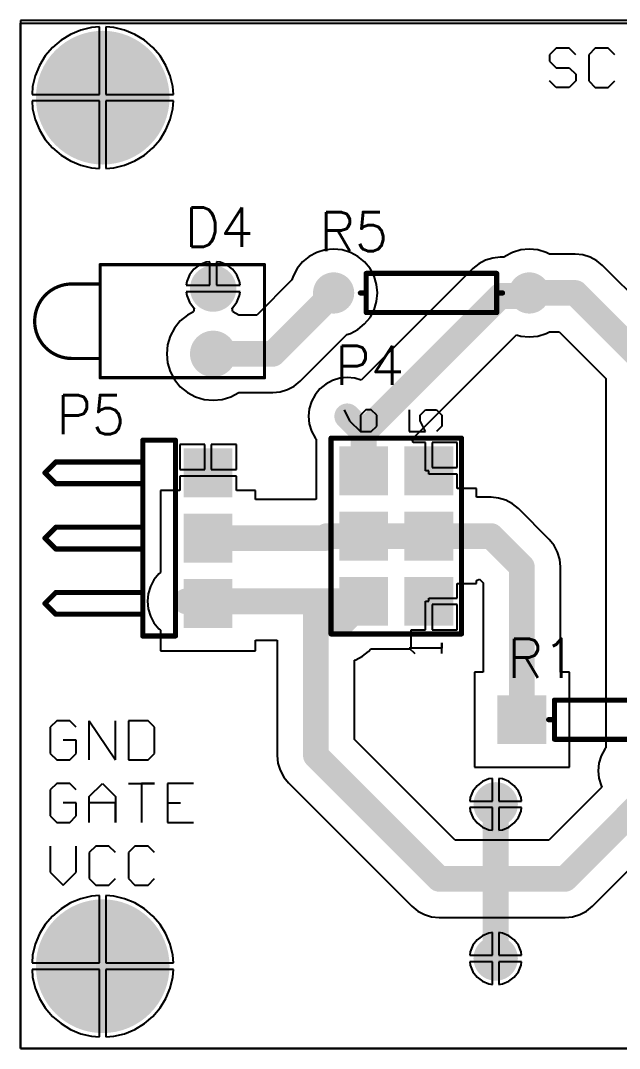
# Paper-space layout 'Bloco da legenda ISO A3' of a CAD drawing. Header units: millimetres. Extents: x 0 to 420, y 0 to 297.
# Drawn here: x 225.71 to 249.03, y 117.47 to 157.47 of the extents above; entities that cross this region are included whole.
import ezdxf

# ---------------------------------------------------------------- set-up
doc = ezdxf.new("R2010")
doc.units = ezdxf.units.MM
for name, color, linetype in [('BottomLayer', 5, 'Continuous'), ('BottomSolder', 6, 'Continuous'), ('MultiLayer', 9, 'Continuous'), ('PadHoleLayer', 156, 'Continuous'), ('TopLayer', 1, 'Continuous'), ('TopOverlay', 40, 'Continuous'), ('TopSolder', 216, 'Continuous')]:
    doc.layers.add(name, color=color, linetype=linetype)
doc.styles.get("Standard").update_dxf_attribs({"font": 'simplex.shx'})

# ---------------------------------------------------------------- blocks, each defined once
blk = doc.blocks.new('HDR2X3_8')
at = {"layer": 'BottomLayer'}
for points in [[(-0.85, 1.69), (0.85, 1.69), (-0.85, 3.39), (0.85, 3.39)], [(1.69, 1.69), (3.39, 1.69), (1.69, 3.39), (3.39, 3.39)], [(4.23, 1.69), (5.93, 1.69), (4.23, 3.39), (5.93, 3.39)], [(-0.85, -0.85), (0.85, -0.85), (-0.85, 0.85), (0.85, 0.85)], [(1.69, -0.85), (3.39, -0.85), (1.69, 0.85), (3.39, 0.85)], [(4.23, -0.85), (5.93, -0.85), (4.23, 0.85), (5.93, 0.85)]]:
    blk.add_solid(points, dxfattribs=at)
at = {"layer": 'BottomSolder'}
for points in [[(-0.952, 1.588), (0.952, 1.588), (-0.952, 3.492), (0.952, 3.492)], [(1.588, 1.588), (3.492, 1.588), (1.588, 3.492), (3.492, 3.492)], [(4.128, 1.588), (6.032, 1.588), (4.128, 3.492), (6.032, 3.492)], [(-0.952, -0.952), (0.952, -0.952), (-0.952, 0.952), (0.952, 0.952)], [(1.588, -0.952), (3.492, -0.952), (1.588, 0.952), (3.492, 0.952)], [(4.128, -0.952), (6.032, -0.952), (4.128, 0.952), (6.032, 0.952)]]:
    blk.add_solid(points, dxfattribs=at)
at = {"layer": 'MultiLayer'}
for points in [[(-0.85, 1.69), (0.85, 1.69), (-0.85, 3.39), (0.85, 3.39)], [(1.69, 1.69), (3.39, 1.69), (1.69, 3.39), (3.39, 3.39)], [(4.23, 1.69), (5.93, 1.69), (4.23, 3.39), (5.93, 3.39)], [(-0.85, -0.85), (0.85, -0.85), (-0.85, 0.85), (0.85, 0.85)], [(1.69, -0.85), (3.39, -0.85), (1.69, 0.85), (3.39, 0.85)], [(4.23, -0.85), (5.93, -0.85), (4.23, 0.85), (5.93, 0.85)]]:
    blk.add_solid(points, dxfattribs=at)
at = {"layer": 'PadHoleLayer', "const_width": 0.6}
for points in [[(-0.3, 2.54, 1), (0.3, 2.54, 1)], [(2.24, 2.54, 1), (2.84, 2.54, 1)], [(4.78, 2.54, 1), (5.38, 2.54, 1)], [(-0.3, 0, 1), (0.3, 0, 1)], [(2.24, 0, 1), (2.84, 0, 1)], [(4.78, 0, 1), (5.38, 0, 1)]]:
    blk.add_lwpolyline(points, format="xyb", close=True, dxfattribs=at)
at = {"layer": 'TopLayer'}
for points in [[(-0.85, 1.69), (0.85, 1.69), (-0.85, 3.39), (0.85, 3.39)], [(1.69, 1.69), (3.39, 1.69), (1.69, 3.39), (3.39, 3.39)], [(4.23, 1.69), (5.93, 1.69), (4.23, 3.39), (5.93, 3.39)], [(-0.85, -0.85), (0.85, -0.85), (-0.85, 0.85), (0.85, 0.85)], [(1.69, -0.85), (3.39, -0.85), (1.69, 0.85), (3.39, 0.85)], [(4.23, -0.85), (5.93, -0.85), (4.23, 0.85), (5.93, 0.85)]]:
    blk.add_solid(points, dxfattribs=at)
at = {"layer": 'TopOverlay'}
for p, q in [((7.45, 3.302), (7.027, 3.09)), ((7.027, 3.09), (6.604, 2.667)), ((6.604, 2.667), (6.604, 2.244)), ((7.239, 2.667), (6.604, 2.667)), ((7.45, 2.455), (7.239, 2.667)), ((7.45, 2.244), (7.45, 2.455)), ((6.604, 2.244), (6.816, 2.032)), ((6.816, 2.032), (7.239, 2.032)), ((7.239, 2.032), (7.45, 2.244)), ((-1.82, 0.762), (-2.032, 0.55)), ((-1.82, -0.508), (-1.82, 0.762)), ((7.45, 0.762), (6.604, 0.762)), ((6.604, 0.762), (6.604, 0.127)), ((6.604, 0.127), (7.027, 0.338)), ((7.027, 0.338), (7.239, 0.338)), ((7.239, 0.338), (7.45, 0.127)), ((7.45, 0.127), (7.45, -0.296)), ((6.816, -0.508), (6.604, -0.296)), ((7.45, -0.296), (7.239, -0.508)), ((-2.032, -0.508), (-1.609, -0.508)), ((-1.609, -0.508), (-1.82, -0.508)), ((7.239, -0.508), (6.816, -0.508))]:
    blk.add_line(p, q, dxfattribs=at)
at = {"layer": 'TopOverlay', "const_width": 0.2}
for points in [[(-1.27, 3.81), (-1.27, -1.27)], [(-1.27, 3.81), (6.35, 3.81)], [(6.35, 3.81), (6.35, -1.27)], [(-1.27, -1.27), (6.35, -1.27)], [(1.482, -1.27), (6.35, -1.27)]]:
    blk.add_lwpolyline(points, dxfattribs=at)
at = {"layer": 'TopOverlay', "const_width": 0.1}
for points in [[(-1.32, 3.81, 1), (-1.22, 3.81, 1)], [(-1.32, 3.81, 1), (-1.22, 3.81, 1)], [(6.3, 3.81, 1), (6.4, 3.81, 1)], [(6.3, 3.81, 1), (6.4, 3.81, 1)], [(-1.32, -1.27, 1), (-1.22, -1.27, 1)], [(-1.32, -1.27, 1), (-1.22, -1.27, 1)], [(1.432, -1.27, 1), (1.532, -1.27, 1)], [(6.3, -1.27, 1), (6.4, -1.27, 1)], [(6.3, -1.27, 1), (6.4, -1.27, 1)], [(6.3, -1.27, 1), (6.4, -1.27, 1)]]:
    blk.add_lwpolyline(points, format="xyb", close=True, dxfattribs=at)
at = {"layer": 'TopSolder'}
for points in [[(-0.952, 1.588), (0.952, 1.588), (-0.952, 3.492), (0.952, 3.492)], [(1.588, 1.588), (3.492, 1.588), (1.588, 3.492), (3.492, 3.492)], [(4.128, 1.588), (6.032, 1.588), (4.128, 3.492), (6.032, 3.492)], [(-0.952, -0.952), (0.952, -0.952), (-0.952, 0.952), (0.952, 0.952)], [(1.588, -0.952), (3.492, -0.952), (1.588, 0.952), (3.492, 0.952)], [(4.128, -0.952), (6.032, -0.952), (4.128, 0.952), (6.032, 0.952)]]:
    blk.add_solid(points, dxfattribs=at)
blk = doc.blocks.new('AXIAL_0_3_11')
at = {"layer": 'BottomLayer'}
for points in [[(-4.66, -0.85), (-2.96, -0.85), (-4.66, 0.85), (-2.96, 0.85)], [(2.96, -0.85), (4.66, -0.85), (2.96, 0.85), (4.66, 0.85)]]:
    blk.add_solid(points, dxfattribs=at)
at = {"layer": 'BottomSolder'}
for points in [[(-4.762, -0.952), (-2.858, -0.952), (-4.762, 0.952), (-2.858, 0.952)], [(2.858, -0.952), (4.762, -0.952), (2.858, 0.952), (4.762, 0.952)]]:
    blk.add_solid(points, dxfattribs=at)
at = {"layer": 'MultiLayer'}
for points in [[(-4.66, -0.85), (-2.96, -0.85), (-4.66, 0.85), (-2.96, 0.85)], [(2.96, -0.85), (4.66, -0.85), (2.96, 0.85), (4.66, 0.85)]]:
    blk.add_solid(points, dxfattribs=at)
at = {"layer": 'PadHoleLayer', "const_width": 0.6}
for points in [[(-4.11, 0, 1), (-3.51, 0, 1)], [(3.51, 0, 1), (4.11, 0, 1)]]:
    blk.add_lwpolyline(points, format="xyb", close=True, dxfattribs=at)
at = {"layer": 'TopLayer'}
for points in [[(-4.66, -0.85), (-2.96, -0.85), (-4.66, 0.85), (-2.96, 0.85)], [(2.96, -0.85), (4.66, -0.85), (2.96, 0.85), (4.66, 0.85)]]:
    blk.add_solid(points, dxfattribs=at)
at = {"layer": 'TopOverlay', "const_width": 0.2}
for points in [[(2.54, 0.762), (-2.54, 0.762)], [(-2.54, 0.762), (-2.54, -0.762)], [(2.54, 0.762), (2.54, 0)], [(-2.54, 0), (-2.769, 0)], [(2.54, 0), (2.54, -0.762)], [(2.769, 0), (2.54, 0)], [(2.54, -0.762), (-2.54, -0.762)]]:
    blk.add_lwpolyline(points, dxfattribs=at)
at = {"layer": 'TopOverlay', "const_width": 0.1}
for points in [[(-2.59, 0.762, 1), (-2.49, 0.762, 1)], [(-2.59, 0.762, 1), (-2.49, 0.762, 1)], [(2.49, 0.762, 1), (2.59, 0.762, 1)], [(2.49, 0.762, 1), (2.59, 0.762, 1)], [(-2.819, 0, 1), (-2.719, 0, 1)], [(-2.59, 0, 1), (-2.49, 0, 1)], [(2.49, 0, 1), (2.59, 0, 1)], [(2.49, 0, 1), (2.59, 0, 1)], [(2.49, 0, 1), (2.59, 0, 1)], [(2.719, 0, 1), (2.819, 0, 1)], [(-2.59, -0.762, 1), (-2.49, -0.762, 1)], [(-2.59, -0.762, 1), (-2.49, -0.762, 1)], [(2.49, -0.762, 1), (2.59, -0.762, 1)], [(2.49, -0.762, 1), (2.59, -0.762, 1)]]:
    blk.add_lwpolyline(points, format="xyb", close=True, dxfattribs=at)
at = {"layer": 'TopSolder'}
for points in [[(-4.762, -0.952), (-2.858, -0.952), (-4.762, 0.952), (-2.858, 0.952)], [(2.858, -0.952), (4.762, -0.952), (2.858, 0.952), (4.762, 0.952)]]:
    blk.add_solid(points, dxfattribs=at)
blk = doc.blocks.new('HDR1X3H_16')
at = {"layer": 'BottomLayer'}
for points in [[(-0.85, -0.85), (0.85, -0.85), (-0.85, 0.85), (0.85, 0.85)], [(1.69, -0.85), (3.39, -0.85), (1.69, 0.85), (3.39, 0.85)], [(4.23, -0.85), (5.93, -0.85), (4.23, 0.85), (5.93, 0.85)]]:
    blk.add_solid(points, dxfattribs=at)
at = {"layer": 'BottomSolder'}
for points in [[(-0.952, -0.952), (0.952, -0.952), (-0.952, 0.952), (0.952, 0.952)], [(1.588, -0.952), (3.492, -0.952), (1.588, 0.952), (3.492, 0.952)], [(4.128, -0.952), (6.032, -0.952), (4.128, 0.952), (6.032, 0.952)]]:
    blk.add_solid(points, dxfattribs=at)
at = {"layer": 'MultiLayer'}
for points in [[(-0.85, -0.85), (0.85, -0.85), (-0.85, 0.85), (0.85, 0.85)], [(1.69, -0.85), (3.39, -0.85), (1.69, 0.85), (3.39, 0.85)], [(4.23, -0.85), (5.93, -0.85), (4.23, 0.85), (5.93, 0.85)]]:
    blk.add_solid(points, dxfattribs=at)
at = {"layer": 'PadHoleLayer', "const_width": 0.6}
for points in [[(-0.3, 0, 1), (0.3, 0, 1)], [(2.24, 0, 1), (2.84, 0, 1)], [(4.78, 0, 1), (5.38, 0, 1)]]:
    blk.add_lwpolyline(points, format="xyb", close=True, dxfattribs=at)
at = {"layer": 'TopLayer'}
for points in [[(-0.85, -0.85), (0.85, -0.85), (-0.85, 0.85), (0.85, 0.85)], [(1.69, -0.85), (3.39, -0.85), (1.69, 0.85), (3.39, 0.85)], [(4.23, -0.85), (5.93, -0.85), (4.23, 0.85), (5.93, 0.85)]]:
    blk.add_solid(points, dxfattribs=at)
at = {"layer": 'TopOverlay', "const_width": 0.2}
for points in [[(-1.27, -2.54), (-1.27, -1.27)], [(6.35, -1.27), (-1.27, -1.27)], [(6.35, -2.54), (6.35, -1.27)], [(6.35, -2.54), (-1.27, -2.54)], [(-0.423, -5.927), (-0.423, -2.54)], [(0.423, -5.927), (0.423, -2.54)], [(2.117, -5.927), (2.117, -2.54)], [(2.963, -5.927), (2.963, -2.54)], [(4.657, -5.927), (4.657, -2.54)], [(5.503, -5.927), (5.503, -2.54)], [(0, -6.35), (-0.423, -5.927)], [(0, -6.35), (0.423, -5.927)], [(2.54, -6.35), (2.117, -5.927)], [(2.54, -6.35), (2.963, -5.927)], [(5.08, -6.35), (4.657, -5.927)], [(5.08, -6.35), (5.503, -5.927)]]:
    blk.add_lwpolyline(points, dxfattribs=at)
at = {"layer": 'TopOverlay', "const_width": 0.1}
for points in [[(-1.32, -1.27, 1), (-1.22, -1.27, 1)], [(-1.32, -1.27, 1), (-1.22, -1.27, 1)], [(6.3, -1.27, 1), (6.4, -1.27, 1)], [(6.3, -1.27, 1), (6.4, -1.27, 1)], [(-1.32, -2.54, 1), (-1.22, -2.54, 1)], [(-1.32, -2.54, 1), (-1.22, -2.54, 1)], [(-0.473, -2.54, 1), (-0.373, -2.54, 1)], [(0.373, -2.54, 1), (0.473, -2.54, 1)], [(2.067, -2.54, 1), (2.167, -2.54, 1)], [(2.913, -2.54, 1), (3.013, -2.54, 1)], [(4.607, -2.54, 1), (4.707, -2.54, 1)], [(5.453, -2.54, 1), (5.553, -2.54, 1)], [(6.3, -2.54, 1), (6.4, -2.54, 1)], [(6.3, -2.54, 1), (6.4, -2.54, 1)], [(-0.473, -5.927, 1), (-0.373, -5.927, 1)], [(-0.473, -5.927, 1), (-0.373, -5.927, 1)], [(0.373, -5.927, 1), (0.473, -5.927, 1)], [(0.373, -5.927, 1), (0.473, -5.927, 1)], [(2.067, -5.927, 1), (2.167, -5.927, 1)], [(2.067, -5.927, 1), (2.167, -5.927, 1)], [(2.913, -5.927, 1), (3.013, -5.927, 1)], [(2.913, -5.927, 1), (3.013, -5.927, 1)], [(4.607, -5.927, 1), (4.707, -5.927, 1)], [(4.607, -5.927, 1), (4.707, -5.927, 1)], [(5.453, -5.927, 1), (5.553, -5.927, 1)], [(5.453, -5.927, 1), (5.553, -5.927, 1)], [(-0.05, -6.35, 1), (0.05, -6.35, 1)], [(-0.05, -6.35, 1), (0.05, -6.35, 1)], [(2.49, -6.35, 1), (2.59, -6.35, 1)], [(2.49, -6.35, 1), (2.59, -6.35, 1)], [(5.03, -6.35, 1), (5.13, -6.35, 1)], [(5.03, -6.35, 1), (5.13, -6.35, 1)]]:
    blk.add_lwpolyline(points, format="xyb", close=True, dxfattribs=at)
at = {"layer": 'TopSolder'}
for points in [[(-0.952, -0.952), (0.952, -0.952), (-0.952, 0.952), (0.952, 0.952)], [(1.588, -0.952), (3.492, -0.952), (1.588, 0.952), (3.492, 0.952)], [(4.128, -0.952), (6.032, -0.952), (4.128, 0.952), (6.032, 0.952)]]:
    blk.add_solid(points, dxfattribs=at)
blk = doc.blocks.new('LED_1_17')
at = {"layer": 'BottomLayer', "const_width": 0.8}
for points in [[(-0.4, 1.27, 1), (0.4, 1.27, 1)], [(-0.4, -1.27, 1), (0.4, -1.27, 1)]]:
    blk.add_lwpolyline(points, format="xyb", close=True, dxfattribs=at)
at = {"layer": 'BottomSolder', "const_width": 0.902}
for points in [[(-0.451, 1.27, 1), (0.451, 1.27, 1)], [(-0.451, -1.27, 1), (0.451, -1.27, 1)]]:
    blk.add_lwpolyline(points, format="xyb", close=True, dxfattribs=at)
at = {"layer": 'MultiLayer', "const_width": 0.8}
for points in [[(-0.4, 1.27, 1), (0.4, 1.27, 1)], [(-0.4, -1.27, 1), (0.4, -1.27, 1)]]:
    blk.add_lwpolyline(points, format="xyb", close=True, dxfattribs=at)
at = {"layer": 'PadHoleLayer', "const_width": 0.4}
for points in [[(-0.2, 1.27, 1), (0.2, 1.27, 1)], [(-0.2, -1.27, 1), (0.2, -1.27, 1)]]:
    blk.add_lwpolyline(points, format="xyb", close=True, dxfattribs=at)
at = {"layer": 'TopLayer', "const_width": 0.8}
for points in [[(-0.4, 1.27, 1), (0.4, 1.27, 1)], [(-0.4, -1.27, 1), (0.4, -1.27, 1)]]:
    blk.add_lwpolyline(points, format="xyb", close=True, dxfattribs=at)
at = {"layer": 'TopOverlay', "const_width": 0.127}
for points in [[(-2, 2.2), (-2, -2.2)], [(4.4, 2.2), (-2, 2.2)], [(4.4, 2.2), (4.4, -2.2)], [(5.5, 1.45), (4.4, 1.45)], [(5.5, -1.45), (4.4, -1.45)], [(4.4, -2.2), (-2, -2.2)]]:
    blk.add_lwpolyline(points, dxfattribs=at)
at = {"layer": 'TopOverlay', "const_width": 0.0635}
for points in [[(-2.032, 2.2, 1), (-1.968, 2.2, 1)], [(-2.032, 2.2, 1), (-1.968, 2.2, 1)], [(4.368, 2.2, 1), (4.432, 2.2, 1)], [(4.368, 2.2, 1), (4.432, 2.2, 1)], [(4.368, 1.45, 1), (4.432, 1.45, 1)], [(5.468, 1.45, 1), (5.532, 1.45, 1)], [(5.468, 1.45, 1), (5.532, 1.45, 1)], [(4.368, -1.45, 1), (4.432, -1.45, 1)], [(5.468, -1.45, 1), (5.532, -1.45, 1)], [(5.468, -1.45, 1), (5.532, -1.45, 1)], [(-2.032, -2.2, 1), (-1.968, -2.2, 1)], [(-2.032, -2.2, 1), (-1.968, -2.2, 1)], [(4.368, -2.2, 1), (4.432, -2.2, 1)], [(4.368, -2.2, 1), (4.432, -2.2, 1)]]:
    blk.add_lwpolyline(points, format="xyb", close=True, dxfattribs=at)
at = {"layer": 'TopOverlay', "const_width": 0.127}
blk.add_lwpolyline([(5.5, 1.45, -1), (5.5, -1.45)], format="xyb", dxfattribs=at)
at = {"layer": 'TopSolder', "const_width": 0.902}
for points in [[(-0.451, 1.27, 1), (0.451, 1.27, 1)], [(-0.451, -1.27, 1), (0.451, -1.27, 1)]]:
    blk.add_lwpolyline(points, format="xyb", close=True, dxfattribs=at)
blk = doc.blocks.new('AXIAL_0_3_18')
at = {"layer": 'BottomLayer', "const_width": 0.7}
for points in [[(-4.16, 0, 1), (-3.46, 0, 1)], [(3.46, 0, 1), (4.16, 0, 1)]]:
    blk.add_lwpolyline(points, format="xyb", close=True, dxfattribs=at)
at = {"layer": 'BottomSolder', "const_width": 0.802}
for points in [[(-4.211, 0, 1), (-3.409, 0, 1)], [(3.409, 0, 1), (4.211, 0, 1)]]:
    blk.add_lwpolyline(points, format="xyb", close=True, dxfattribs=at)
at = {"layer": 'MultiLayer', "const_width": 0.7}
for points in [[(-4.16, 0, 1), (-3.46, 0, 1)], [(3.46, 0, 1), (4.16, 0, 1)]]:
    blk.add_lwpolyline(points, format="xyb", close=True, dxfattribs=at)
at = {"layer": 'PadHoleLayer', "const_width": 0.425}
for points in [[(-4.023, 0, 1), (-3.598, 0, 1)], [(3.597, 0, 1), (4.022, 0, 1)]]:
    blk.add_lwpolyline(points, format="xyb", close=True, dxfattribs=at)
at = {"layer": 'TopLayer', "const_width": 0.7}
for points in [[(-4.16, 0, 1), (-3.46, 0, 1)], [(3.46, 0, 1), (4.16, 0, 1)]]:
    blk.add_lwpolyline(points, format="xyb", close=True, dxfattribs=at)
at = {"layer": 'TopOverlay', "const_width": 0.2}
for points in [[(2.54, 0.762), (-2.54, 0.762)], [(-2.54, 0.762), (-2.54, -0.762)], [(2.54, 0.762), (2.54, 0)], [(-2.54, 0), (-2.769, 0)], [(2.54, 0), (2.54, -0.762)], [(2.769, 0), (2.54, 0)], [(2.54, -0.762), (-2.54, -0.762)]]:
    blk.add_lwpolyline(points, dxfattribs=at)
at = {"layer": 'TopOverlay', "const_width": 0.1}
for points in [[(-2.59, 0.762, 1), (-2.49, 0.762, 1)], [(-2.59, 0.762, 1), (-2.49, 0.762, 1)], [(2.49, 0.762, 1), (2.59, 0.762, 1)], [(2.49, 0.762, 1), (2.59, 0.762, 1)], [(-2.819, 0, 1), (-2.719, 0, 1)], [(-2.59, 0, 1), (-2.49, 0, 1)], [(2.49, 0, 1), (2.59, 0, 1)], [(2.49, 0, 1), (2.59, 0, 1)], [(2.49, 0, 1), (2.59, 0, 1)], [(2.719, 0, 1), (2.819, 0, 1)], [(-2.59, -0.762, 1), (-2.49, -0.762, 1)], [(-2.59, -0.762, 1), (-2.49, -0.762, 1)], [(2.49, -0.762, 1), (2.59, -0.762, 1)], [(2.49, -0.762, 1), (2.59, -0.762, 1)]]:
    blk.add_lwpolyline(points, format="xyb", close=True, dxfattribs=at)
at = {"layer": 'TopSolder', "const_width": 0.802}
for points in [[(-4.211, 0, 1), (-3.409, 0, 1)], [(3.409, 0, 1), (4.211, 0, 1)]]:
    blk.add_lwpolyline(points, format="xyb", close=True, dxfattribs=at)

psp = doc.layouts.new('Bloco da legenda ISO A3')

# ---------------------------------------------------------------- linework, layer by layer
for p, q in [((327.714, 157.469), (225.714, 157.469)), ((225.714, 157.469), (225.714, 117.469)), ((225.714, 117.469), (327.714, 117.469))]:
    psp.add_line(p, q)
at = {"layer": 'BottomLayer'}
for p, q in [((225.714, 117.469), (225.714, 157.362)), ((225.714, 157.362), (259.614, 157.362)), ((228.787, 157.222), (228.482, 157.198)), ((228.787, 154.596), (228.787, 157.222)), ((229.346, 157.198), (229.041, 157.222)), ((229.041, 157.222), (229.041, 154.596)), ((227.66, 156.931), (227.29, 156.704)), ((228.06, 157.097), (227.66, 156.931)), ((228.482, 157.198), (228.06, 157.097)), ((229.768, 157.097), (229.346, 157.198)), ((230.168, 156.931), (229.768, 157.097)), ((230.538, 156.704), (230.168, 156.931)), ((226.961, 156.423), (226.679, 156.093)), ((227.29, 156.704), (226.961, 156.423)), ((230.868, 156.423), (230.538, 156.704)), ((231.149, 156.093), (230.868, 156.423)), ((226.679, 156.093), (226.453, 155.724)), ((231.376, 155.724), (231.149, 156.093)), ((226.453, 155.724), (226.287, 155.323)), ((231.541, 155.323), (231.376, 155.724)), ((226.287, 155.323), (226.186, 154.902)), ((231.643, 154.902), (231.541, 155.323)), ((226.186, 154.902), (226.162, 154.596)), ((231.667, 154.596), (231.643, 154.902)), ((226.162, 154.596), (228.787, 154.596)), ((229.041, 154.596), (231.667, 154.596)), ((228.787, 154.342), (226.162, 154.342)), ((226.162, 154.342), (226.186, 154.037)), ((226.186, 154.037), (226.287, 153.616)), ((228.787, 151.717), (228.787, 154.342)), ((231.667, 154.342), (229.041, 154.342)), ((229.041, 154.342), (229.041, 151.717)), ((231.541, 153.616), (231.643, 154.037)), ((231.643, 154.037), (231.667, 154.342)), ((226.287, 153.616), (226.453, 153.215)), ((231.376, 153.215), (231.541, 153.616)), ((226.453, 153.215), (226.679, 152.846)), ((231.149, 152.846), (231.376, 153.215)), ((226.679, 152.846), (226.961, 152.516)), ((230.868, 152.516), (231.149, 152.846)), ((226.961, 152.516), (227.29, 152.235)), ((230.538, 152.235), (230.868, 152.516)), ((227.29, 152.235), (227.66, 152.008)), ((227.66, 152.008), (228.06, 151.842)), ((229.768, 151.842), (230.168, 152.008)), ((230.168, 152.008), (230.538, 152.235)), ((228.06, 151.842), (228.482, 151.741)), ((228.482, 151.741), (228.787, 151.717)), ((229.041, 151.717), (229.346, 151.741)), ((229.346, 151.741), (229.768, 151.842)), ((237.25, 148.448), (236.955, 148.29)), ((237.571, 148.545), (237.25, 148.448)), ((237.904, 148.578), (237.571, 148.545)), ((238.237, 148.545), (237.904, 148.578)), ((238.558, 148.448), (238.237, 148.545)), ((238.853, 148.29), (238.558, 148.448)), ((244.87, 148.448), (244.575, 148.29)), ((245.191, 148.545), (244.87, 148.448)), ((245.524, 148.578), (245.191, 148.545)), ((245.857, 148.545), (245.524, 148.578)), ((246.178, 148.448), (245.857, 148.545)), ((246.311, 148.377), (246.178, 148.448)), ((232.939, 148.066), (232.683, 147.96)), ((233.087, 148.086), (232.939, 148.066)), ((233.087, 147.166), (233.087, 148.086)), ((233.489, 148.066), (233.341, 148.086)), ((233.341, 148.086), (233.341, 147.166)), ((233.746, 147.96), (233.489, 148.066)), ((236.696, 148.077), (236.484, 147.818)), ((236.955, 148.29), (236.696, 148.077)), ((239.112, 148.077), (238.853, 148.29)), ((239.324, 147.818), (239.112, 148.077)), ((243.558, 148.004), (243.33, 147.816)), ((243.819, 148.143), (243.558, 148.004)), ((244.101, 148.229), (243.819, 148.143)), ((244.395, 148.258), (244.101, 148.229)), ((244.536, 148.258), (244.395, 148.258)), ((244.575, 148.29), (244.536, 148.258)), ((247.314, 148.377), (246.311, 148.377)), ((247.608, 148.348), (247.314, 148.377)), ((247.891, 148.262), (247.608, 148.348)), ((248.152, 148.123), (247.891, 148.262)), ((248.38, 147.935), (248.152, 148.123)), ((232.462, 147.791), (232.293, 147.571)), ((232.683, 147.96), (232.462, 147.791)), ((233.966, 147.791), (233.746, 147.96)), ((234.135, 147.571), (233.966, 147.791)), ((236.484, 147.818), (236.326, 147.523)), ((243.33, 147.816), (238.983, 143.47)), ((239.482, 147.523), (239.324, 147.818)), ((251.08, 145.235), (248.38, 147.935)), ((232.187, 147.315), (232.168, 147.166)), ((232.293, 147.571), (232.187, 147.315)), ((234.241, 147.315), (234.135, 147.571)), ((234.261, 147.166), (234.241, 147.315)), ((236.282, 147.379), (234.91, 146.007)), ((236.326, 147.523), (236.282, 147.379)), ((239.58, 147.203), (239.482, 147.523)), ((239.612, 146.869), (239.58, 147.203)), ((232.168, 147.166), (233.087, 147.166)), ((234.261, 146.912), (232.168, 146.912)), ((232.168, 146.912), (232.187, 146.764)), ((233.341, 147.166), (234.261, 147.166)), ((234.241, 146.764), (234.261, 146.912)), ((239.58, 146.536), (239.612, 146.869)), ((232.187, 146.764), (232.293, 146.508)), ((232.293, 146.508), (232.462, 146.288)), ((233.966, 146.288), (234.135, 146.508)), ((234.135, 146.508), (234.241, 146.764)), ((239.482, 146.216), (239.58, 146.536)), ((232.209, 146.003), (231.935, 145.778)), ((232.454, 146.134), (232.209, 146.003)), ((232.468, 146.283), (232.454, 146.134)), ((232.462, 146.288), (232.468, 146.283)), ((233.96, 146.283), (233.966, 146.288)), ((233.974, 146.134), (233.96, 146.283)), ((234.213, 146.007), (233.974, 146.134)), ((234.91, 146.007), (234.213, 146.007)), ((239.324, 145.92), (239.482, 146.216)), ((231.935, 145.778), (231.71, 145.504)), ((238.853, 145.449), (239.112, 145.662)), ((239.112, 145.662), (239.324, 145.92)), ((231.71, 145.504), (231.543, 145.192)), ((236.6, 143.434), (238.414, 145.248)), ((238.414, 145.248), (238.558, 145.291)), ((238.558, 145.291), (238.853, 145.449)), ((240.957, 141.18), (245.02, 145.243)), ((245.02, 145.243), (245.028, 145.243)), ((245.028, 145.243), (245.191, 145.194)), ((245.857, 145.194), (246.178, 145.291)), ((246.178, 145.291), (246.311, 145.362)), ((246.311, 145.362), (246.69, 145.362)), ((246.69, 145.362), (248.507, 143.545)), ((231.44, 144.852), (231.405, 144.499)), ((231.543, 145.192), (231.44, 144.852)), ((245.191, 145.194), (245.524, 145.161)), ((245.524, 145.161), (245.857, 145.194)), ((231.405, 144.499), (231.44, 144.147)), ((231.44, 144.147), (231.543, 143.807)), ((231.543, 143.807), (231.71, 143.495)), ((231.71, 143.495), (231.935, 143.22)), ((231.935, 143.22), (232.209, 142.996)), ((236.111, 143.107), (236.372, 143.246)), ((236.372, 143.246), (236.6, 143.434)), ((237.597, 143.323), (237.368, 143.135)), ((237.857, 143.462), (237.597, 143.323)), ((238.14, 143.548), (237.857, 143.462)), ((238.434, 143.577), (238.14, 143.548)), ((238.728, 143.548), (238.434, 143.577)), ((238.983, 143.47), (238.728, 143.548)), ((248.507, 143.545), (248.507, 129.173)), ((232.209, 142.996), (232.522, 142.828)), ((232.522, 142.828), (232.861, 142.725)), ((233.567, 142.725), (233.906, 142.828)), ((233.906, 142.828), (234.213, 142.992)), ((234.213, 142.992), (235.534, 142.992)), ((235.534, 142.992), (235.828, 143.021)), ((235.828, 143.021), (236.111, 143.107)), ((237.181, 142.907), (237.042, 142.646)), ((237.368, 143.135), (237.181, 142.907)), ((232.861, 142.725), (233.214, 142.691)), ((233.214, 142.691), (233.567, 142.725)), ((237.042, 142.646), (236.956, 142.363)), ((236.956, 142.363), (236.927, 142.069)), ((236.927, 142.069), (236.956, 141.775)), ((236.956, 141.775), (237.042, 141.493)), ((237.042, 141.493), (237.181, 141.232)), ((237.181, 141.232), (237.224, 141.179)), ((232.887, 140.973), (231.91, 140.973)), ((231.91, 140.973), (231.91, 139.996)), ((232.887, 139.996), (232.887, 140.973)), ((234.118, 140.973), (233.141, 140.973)), ((233.141, 140.973), (233.141, 139.996)), ((234.118, 139.996), (234.118, 140.973)), ((237.224, 141.179), (237.224, 139.259)), ((241.003, 141.053), (240.957, 141.18)), ((241.487, 141.053), (241.003, 141.053)), ((241.487, 139.949), (241.487, 141.053)), ((242.718, 141.053), (241.741, 141.053)), ((241.741, 141.053), (241.741, 140.076)), ((242.718, 140.076), (242.718, 141.053)), ((241.741, 140.076), (242.718, 140.076)), ((231.91, 139.996), (232.887, 139.996)), ((233.014, 139.742), (231.91, 139.742)), ((231.91, 139.742), (231.91, 139.179)), ((234.118, 139.742), (233.014, 139.742)), ((233.141, 139.996), (234.118, 139.996)), ((234.118, 139.179), (234.118, 139.742)), ((241.614, 139.949), (241.487, 139.949)), ((241.614, 139.822), (241.614, 139.949)), ((242.718, 139.822), (241.614, 139.822)), ((242.718, 139.259), (242.718, 139.822)), ((237.224, 139.259), (237.224, 138.849)), ((243.464, 139.259), (242.718, 139.259)), ((243.464, 138.917), (243.464, 139.259)), ((231.91, 139.179), (231.164, 139.179)), ((231.164, 139.179), (231.164, 136.639)), ((234.864, 139.179), (234.118, 139.179)), ((234.864, 138.837), (234.864, 139.179)), ((237.183, 138.837), (234.864, 138.837)), ((237.224, 138.849), (237.183, 138.837)), ((244.034, 138.917), (243.464, 138.917)), ((244.328, 138.888), (244.034, 138.917)), ((244.611, 138.802), (244.328, 138.888)), ((244.872, 138.663), (244.611, 138.802)), ((245.1, 138.475), (244.872, 138.663)), ((246.3, 137.275), (245.1, 138.475)), ((246.487, 137.047), (246.3, 137.275)), ((246.627, 136.786), (246.487, 137.047)), ((231.164, 136.639), (231.164, 135.992)), ((246.712, 136.503), (246.627, 136.786)), ((246.741, 136.209), (246.712, 136.503)), ((246.741, 132.113), (246.741, 136.209)), ((230.908, 135.707), (230.768, 135.446)), ((231.095, 135.935), (230.908, 135.707)), ((231.164, 135.992), (231.095, 135.935)), ((243.464, 135.682), (243.581, 135.731)), ((243.464, 135.559), (243.464, 135.682)), ((243.581, 135.731), (243.727, 135.585)), ((230.768, 135.446), (230.683, 135.163)), ((242.718, 134.996), (242.718, 135.559)), ((242.718, 135.559), (243.464, 135.559)), ((243.727, 135.585), (243.727, 132.113)), ((230.683, 135.163), (230.654, 134.869)), ((230.654, 134.869), (230.683, 134.575)), ((241.487, 133.765), (241.487, 134.869)), ((241.487, 134.869), (241.614, 134.869)), ((241.614, 134.869), (241.614, 134.996)), ((241.614, 134.996), (242.718, 134.996)), ((230.683, 134.575), (230.768, 134.293)), ((242.718, 134.742), (241.741, 134.742)), ((241.741, 134.742), (241.741, 133.765)), ((242.718, 133.765), (242.718, 134.742)), ((230.768, 134.293), (230.908, 134.032)), ((230.908, 134.032), (231.095, 133.804)), ((231.095, 133.804), (231.164, 133.747)), ((231.164, 133.747), (231.164, 132.939)), ((240.924, 133.019), (240.924, 133.765)), ((240.924, 133.765), (241.487, 133.765)), ((241.741, 133.765), (242.718, 133.765)), ((234.864, 132.939), (234.864, 133.362)), ((234.864, 133.362), (235.707, 133.362)), ((235.707, 133.362), (235.707, 128.869)), ((231.164, 132.939), (234.864, 132.939)), ((239.03, 132.734), (239.258, 132.922)), ((239.258, 132.922), (239.356, 133.019)), ((239.356, 133.019), (240.924, 133.019)), ((238.721, 132.58), (238.769, 132.595)), ((238.721, 129.494), (238.721, 132.58)), ((238.769, 132.595), (239.03, 132.734)), ((243.727, 132.113), (243.384, 132.113)), ((243.384, 132.113), (243.384, 128.413)), ((247.084, 132.113), (246.741, 132.113)), ((247.084, 128.413), (247.084, 132.113)), ((242.638, 125.577), (238.721, 129.494)), ((235.707, 128.869), (235.736, 128.575)), ((248.322, 128.856), (248.236, 128.573)), ((248.461, 129.117), (248.322, 128.856)), ((248.507, 129.173), (248.461, 129.117)), ((235.736, 128.575), (235.822, 128.293)), ((243.384, 128.413), (247.084, 128.413)), ((248.236, 128.573), (248.207, 128.279)), ((235.822, 128.293), (235.961, 128.032)), ((235.961, 128.032), (236.148, 127.804)), ((248.207, 128.279), (248.236, 127.985)), ((236.148, 127.804), (240.948, 123.004)), ((243.49, 127.694), (243.327, 127.482)), ((243.702, 127.857), (243.49, 127.694)), ((243.949, 127.959), (243.702, 127.857)), ((244.087, 127.977), (243.949, 127.959)), ((244.087, 127.096), (244.087, 127.977)), ((244.479, 127.959), (244.341, 127.977)), ((244.341, 127.977), (244.341, 127.096)), ((244.727, 127.857), (244.479, 127.959)), ((244.939, 127.694), (244.727, 127.857)), ((245.102, 127.482), (244.939, 127.694)), ((248.354, 127.641), (246.29, 125.577)), ((248.236, 127.985), (248.322, 127.703)), ((248.322, 127.703), (248.354, 127.641)), ((243.224, 127.235), (243.206, 127.096)), ((243.327, 127.482), (243.224, 127.235)), ((245.204, 127.235), (245.102, 127.482)), ((245.222, 127.096), (245.204, 127.235)), ((243.206, 127.096), (244.087, 127.096)), ((244.087, 126.842), (243.206, 126.842)), ((243.206, 126.842), (243.224, 126.704)), ((244.087, 125.961), (244.087, 126.842)), ((244.341, 127.096), (245.222, 127.096)), ((245.222, 126.842), (244.341, 126.842)), ((244.341, 126.842), (244.341, 125.961)), ((245.204, 126.704), (245.222, 126.842)), ((243.224, 126.704), (243.327, 126.457)), ((243.327, 126.457), (243.49, 126.245)), ((244.939, 126.245), (245.102, 126.457)), ((245.102, 126.457), (245.204, 126.704)), ((243.49, 126.245), (243.702, 126.082)), ((243.702, 126.082), (243.949, 125.98)), ((244.479, 125.98), (244.727, 126.082)), ((244.727, 126.082), (244.939, 126.245)), ((247.98, 123.004), (251.08, 126.104)), ((243.949, 125.98), (244.087, 125.961)), ((244.341, 125.961), (244.479, 125.98)), ((246.29, 125.577), (242.638, 125.577)), ((228.06, 123.297), (227.66, 123.131)), ((228.482, 123.398), (228.06, 123.297)), ((228.787, 123.422), (228.482, 123.398)), ((228.787, 120.796), (228.787, 123.422)), ((229.346, 123.398), (229.041, 123.422)), ((229.041, 123.422), (229.041, 120.796)), ((229.768, 123.297), (229.346, 123.398)), ((230.168, 123.131), (229.768, 123.297)), ((227.29, 122.904), (226.961, 122.623)), ((227.66, 123.131), (227.29, 122.904)), ((230.538, 122.904), (230.168, 123.131)), ((230.868, 122.623), (230.538, 122.904)), ((240.948, 123.004), (240.948, 123.004)), ((240.948, 123.004), (241.177, 122.816)), ((241.177, 122.816), (241.437, 122.677)), ((247.491, 122.677), (247.752, 122.816)), ((247.752, 122.816), (247.98, 123.004)), ((226.961, 122.623), (226.679, 122.293)), ((231.149, 122.293), (230.868, 122.623)), ((241.437, 122.677), (241.72, 122.591)), ((241.72, 122.591), (242.014, 122.562)), ((242.014, 122.562), (246.914, 122.562)), ((246.914, 122.562), (247.208, 122.591)), ((247.208, 122.591), (247.491, 122.677)), ((226.679, 122.293), (226.453, 121.924)), ((231.376, 121.924), (231.149, 122.293)), ((226.453, 121.924), (226.287, 121.523)), ((231.541, 121.523), (231.376, 121.924)), ((243.49, 121.694), (243.327, 121.482)), ((243.702, 121.857), (243.49, 121.694)), ((243.949, 121.959), (243.702, 121.857)), ((244.087, 121.977), (243.949, 121.959)), ((244.087, 121.096), (244.087, 121.977)), ((244.479, 121.959), (244.341, 121.977)), ((244.341, 121.977), (244.341, 121.096)), ((244.727, 121.857), (244.479, 121.959)), ((244.939, 121.694), (244.727, 121.857)), ((245.102, 121.482), (244.939, 121.694)), ((226.287, 121.523), (226.186, 121.102)), ((231.643, 121.102), (231.541, 121.523)), ((243.224, 121.235), (243.206, 121.096)), ((243.327, 121.482), (243.224, 121.235)), ((245.204, 121.235), (245.102, 121.482)), ((245.222, 121.096), (245.204, 121.235)), ((226.186, 121.102), (226.162, 120.796)), ((231.667, 120.796), (231.643, 121.102)), ((243.206, 121.096), (244.087, 121.096)), ((244.087, 120.842), (243.206, 120.842)), ((243.206, 120.842), (243.224, 120.704)), ((244.087, 119.961), (244.087, 120.842)), ((244.341, 121.096), (245.222, 121.096)), ((245.222, 120.842), (244.341, 120.842)), ((244.341, 120.842), (244.341, 119.961)), ((245.204, 120.704), (245.222, 120.842)), ((226.162, 120.796), (228.787, 120.796)), ((228.787, 120.542), (226.162, 120.542)), ((226.162, 120.542), (226.186, 120.237)), ((228.787, 117.917), (228.787, 120.542)), ((229.041, 120.796), (231.667, 120.796)), ((231.667, 120.542), (229.041, 120.542)), ((229.041, 120.542), (229.041, 117.917)), ((231.643, 120.237), (231.667, 120.542)), ((243.224, 120.704), (243.327, 120.457)), ((243.327, 120.457), (243.49, 120.245)), ((244.939, 120.245), (245.102, 120.457)), ((245.102, 120.457), (245.204, 120.704)), ((226.186, 120.237), (226.287, 119.816)), ((231.541, 119.816), (231.643, 120.237)), ((243.49, 120.245), (243.702, 120.082)), ((243.702, 120.082), (243.949, 119.98)), ((244.479, 119.98), (244.727, 120.082)), ((244.727, 120.082), (244.939, 120.245)), ((226.287, 119.816), (226.453, 119.415)), ((231.376, 119.415), (231.541, 119.816)), ((243.949, 119.98), (244.087, 119.961)), ((244.341, 119.961), (244.479, 119.98)), ((226.453, 119.415), (226.679, 119.046)), ((231.149, 119.046), (231.376, 119.415)), ((226.679, 119.046), (226.961, 118.716)), ((230.868, 118.716), (231.149, 119.046)), ((226.961, 118.716), (227.29, 118.435)), ((227.29, 118.435), (227.66, 118.208)), ((230.168, 118.208), (230.538, 118.435)), ((230.538, 118.435), (230.868, 118.716)), ((227.66, 118.208), (228.06, 118.042)), ((228.06, 118.042), (228.482, 117.941)), ((229.346, 117.941), (229.768, 118.042)), ((229.768, 118.042), (230.168, 118.208)), ((228.482, 117.941), (228.787, 117.917)), ((229.041, 117.917), (229.346, 117.941)), ((270.614, 117.469), (225.714, 117.469))]:
    psp.add_line(p, q, dxfattribs=at)
for points, const_width in [([(227.664, 154.469, 1), (230.164, 154.469, 1)], 2.5), ([(237.654, 146.869, 1), (238.154, 146.869, 1)], 0.5), ([(244.145, 146.751, 1), (244.645, 146.751, 1)], 0.5), ([(244.145, 146.751, 1), (244.645, 146.751, 1)], 0.5), ([(245.108, 146.751, 1), (245.608, 146.751, 1)], 0.5), ([(245.274, 146.869, 1), (245.774, 146.869, 1)], 0.5), ([(247.064, 146.869, 1), (247.564, 146.869, 1)], 0.5), ([(247.064, 146.869, 1), (247.564, 146.869, 1)], 0.5), ([(232.964, 144.499, 1), (233.464, 144.499, 1)], 0.5), ([(235.284, 144.499, 1), (235.784, 144.499, 1)], 0.5), ([(235.284, 144.499, 1), (235.784, 144.499, 1)], 0.5), ([(238.184, 142.069, 1), (238.684, 142.069, 1)], 0.5), ([(238.824, 141.429, 1), (239.324, 141.429, 1)], 0.5), ([(238.824, 141.429, 1), (239.324, 141.429, 1)], 0.5), ([(238.824, 141.429, 1), (239.324, 141.429, 1)], 0.5), ([(238.824, 139.949, 1), (239.324, 139.949, 1)], 0.5), ([(232.764, 137.329, 1), (233.264, 137.329, 1)], 0.5), ([(237.315, 137.329, 1), (237.815, 137.329, 1)], 0.5), ([(237.315, 137.329, 1), (237.815, 137.329, 1)], 0.5), ([(237.395, 137.409, 1), (237.895, 137.409, 1)], 0.5), ([(237.395, 137.409, 1), (237.895, 137.409, 1)], 0.5), ([(238.824, 137.409, 1), (239.324, 137.409, 1)], 0.5), ([(238.824, 137.409, 1), (239.324, 137.409, 1)], 0.5), ([(241.364, 137.409, 1), (241.864, 137.409, 1)], 0.5), ([(241.364, 137.409, 1), (241.864, 137.409, 1)], 0.5), ([(243.784, 137.409, 1), (244.284, 137.409, 1)], 0.5), ([(243.784, 137.409, 1), (244.284, 137.409, 1)], 0.5), ([(244.984, 136.209, 1), (245.484, 136.209, 1)], 0.5), ([(244.984, 136.209, 1), (245.484, 136.209, 1)], 0.5), ([(231.911, 134.869, 1), (232.411, 134.869, 1)], 0.5), ([(232.764, 134.789, 1), (233.264, 134.789, 1)], 0.5), ([(232.844, 134.869, 1), (233.344, 134.869, 1)], 0.5), ([(232.844, 134.869, 1), (233.344, 134.869, 1)], 0.5), ([(232.844, 134.869, 1), (233.344, 134.869, 1)], 0.5), ([(236.964, 134.869, 1), (237.464, 134.869, 1)], 0.5), ([(236.964, 134.869, 1), (237.464, 134.869, 1)], 0.5), ([(236.964, 134.869, 1), (237.464, 134.869, 1)], 0.5), ([(238.824, 134.869, 1), (239.324, 134.869, 1)], 0.5), ([(238.824, 134.869, 1), (239.324, 134.869, 1)], 0.5), ([(237.942, 133.987, 1), (238.442, 133.987, 1)], 0.5), ([(244.984, 130.263, 1), (245.484, 130.263, 1)], 0.5), ([(236.964, 128.869, 1), (237.464, 128.869, 1)], 0.5), ([(236.964, 128.869, 1), (237.464, 128.869, 1)], 0.5), ([(243.833, 126.969, 1), (244.595, 126.969, 1)], 0.762), ([(241.764, 124.069, 1), (242.264, 124.069, 1)], 0.5), ([(241.764, 124.069, 1), (242.264, 124.069, 1)], 0.5), ([(246.664, 124.069, 1), (247.164, 124.069, 1)], 0.5), ([(246.664, 124.069, 1), (247.164, 124.069, 1)], 0.5), ([(227.664, 120.669, 1), (230.164, 120.669, 1)], 2.5), ([(243.833, 120.969, 1), (244.595, 120.969, 1)], 0.762)]:
    psp.add_lwpolyline(points, format="xyb", close=True, dxfattribs=dict(at, const_width=const_width))
at = {"layer": 'BottomLayer', "const_width": 1}
for points in [[(235.534, 144.499), (237.904, 146.869)], [(239.074, 141.429), (244.395, 146.751)], [(244.395, 146.751), (245.358, 146.751)], [(245.524, 146.869), (247.314, 146.869)], [(247.314, 146.869), (250.014, 144.169)], [(233.214, 144.499), (235.534, 144.499)], [(238.434, 142.069), (239.074, 141.429)], [(239.074, 139.949), (239.074, 141.429)], [(233.014, 137.329), (237.565, 137.329)], [(237.565, 137.329), (237.645, 137.409)], [(237.645, 137.409), (239.074, 137.409)], [(239.074, 137.409), (241.614, 137.409)], [(241.614, 137.409), (244.034, 137.409)], [(244.034, 137.409), (245.234, 136.209)], [(245.234, 130.263), (245.234, 136.209)], [(232.161, 134.869), (233.094, 134.869)], [(233.014, 134.789), (233.094, 134.869)], [(233.094, 134.869), (237.214, 134.869)], [(237.214, 128.869), (237.214, 134.869)], [(237.214, 134.869), (239.074, 134.869)], [(238.192, 133.987), (239.074, 134.869)], [(237.214, 128.869), (242.014, 124.069)], [(246.914, 124.069), (250.014, 127.169)], [(242.014, 124.069), (246.914, 124.069)]]:
    psp.add_lwpolyline(points, dxfattribs=at)
at = {"layer": 'BottomSolder'}
for points, const_width in [([(227.613, 154.469, 1), (230.215, 154.469, 1)], 2.602), ([(243.782, 126.969, 1), (244.646, 126.969, 1)], 0.864), ([(227.613, 120.669, 1), (230.215, 120.669, 1)], 2.602), ([(243.782, 120.969, 1), (244.646, 120.969, 1)], 0.864)]:
    psp.add_lwpolyline(points, format="xyb", close=True, dxfattribs=dict(at, const_width=const_width))
at = {"layer": 'MultiLayer'}
for points, const_width in [([(227.664, 154.469, 1), (230.164, 154.469, 1)], 2.5), ([(243.833, 126.969, 1), (244.595, 126.969, 1)], 0.762), ([(227.664, 120.669, 1), (230.164, 120.669, 1)], 2.5), ([(243.833, 120.969, 1), (244.595, 120.969, 1)], 0.762)]:
    psp.add_lwpolyline(points, format="xyb", close=True, dxfattribs=dict(at, const_width=const_width))
at = {"layer": 'PadHoleLayer'}
for points, const_width in [([(228.164, 154.469, 1), (229.664, 154.469, 1)], 1.5), ([(244.024, 126.969, 1), (244.405, 126.969, 1)], 0.381), ([(228.164, 120.669, 1), (229.664, 120.669, 1)], 1.5), ([(244.024, 120.969, 1), (244.405, 120.969, 1)], 0.381)]:
    psp.add_lwpolyline(points, format="xyb", close=True, dxfattribs=dict(at, const_width=const_width))
at = {"layer": 'TopLayer'}
for points, const_width in [([(227.664, 154.469, 1), (230.164, 154.469, 1)], 2.5), ([(243.833, 126.969, 1), (244.595, 126.969, 1)], 0.762), ([(243.964, 126.969, 1), (244.464, 126.969, 1)], 0.5), ([(227.664, 120.669, 1), (230.164, 120.669, 1)], 2.5), ([(243.833, 120.969, 1), (244.595, 120.969, 1)], 0.762), ([(243.964, 120.969, 1), (244.464, 120.969, 1)], 0.5)]:
    psp.add_lwpolyline(points, format="xyb", close=True, dxfattribs=dict(at, const_width=const_width))
at = {"layer": 'TopLayer', "const_width": 1}
psp.add_lwpolyline([(244.214, 120.969), (244.214, 126.969)], dxfattribs=at)
at = {"layer": 'TopOverlay'}
for p, q in [((246.568, 156.393), (246.314, 156.139)), ((246.314, 156.139), (246.314, 155.885)), ((247.076, 156.393), (246.568, 156.393)), ((247.33, 156.139), (247.076, 156.393)), ((248.092, 156.393), (247.838, 156.139)), ((247.838, 156.139), (247.838, 155.123)), ((248.599, 156.393), (248.092, 156.393)), ((248.853, 156.139), (248.599, 156.393)), ((246.314, 155.885), (246.568, 155.631)), ((246.568, 155.631), (247.076, 155.631)), ((247.076, 155.631), (247.33, 155.377)), ((247.33, 155.377), (247.33, 155.123)), ((246.568, 154.869), (246.314, 155.123)), ((247.076, 154.869), (246.568, 154.869)), ((247.33, 155.123), (247.076, 154.869)), ((247.838, 155.123), (248.092, 154.869)), ((248.092, 154.869), (248.599, 154.869)), ((248.599, 154.869), (248.853, 155.123)), ((227.122, 130.223), (226.868, 129.969)), ((227.63, 130.223), (227.122, 130.223)), ((227.884, 129.969), (227.63, 130.223)), ((228.392, 128.699), (228.392, 130.223)), ((228.392, 130.223), (229.407, 128.699)), ((229.407, 128.699), (229.407, 130.223)), ((229.915, 130.223), (229.915, 128.699)), ((230.677, 130.223), (229.915, 130.223)), ((230.931, 129.969), (230.677, 130.223)), ((226.868, 129.969), (226.868, 128.953)), ((230.931, 128.953), (230.931, 129.969)), ((227.884, 129.461), (227.376, 129.461)), ((227.884, 128.953), (227.884, 129.461)), ((226.868, 128.953), (227.122, 128.699)), ((227.63, 128.699), (227.884, 128.953)), ((230.677, 128.699), (230.931, 128.953)), ((227.122, 128.699), (227.63, 128.699)), ((229.915, 128.699), (230.677, 128.699)), ((227.122, 127.785), (226.868, 127.531)), ((227.63, 127.785), (227.122, 127.785)), ((227.884, 127.531), (227.63, 127.785)), ((228.392, 127.277), (228.899, 127.785)), ((228.899, 127.785), (229.407, 127.277)), ((229.915, 127.785), (230.931, 127.785)), ((230.931, 127.785), (230.423, 127.785)), ((230.423, 127.785), (230.423, 126.261)), ((232.454, 127.785), (231.439, 127.785)), ((231.439, 127.785), (231.439, 126.261)), ((226.868, 127.531), (226.868, 126.515)), ((228.392, 126.261), (228.392, 127.277)), ((229.407, 127.277), (229.407, 126.261)), ((227.884, 127.023), (227.376, 127.023)), ((227.884, 126.515), (227.884, 127.023)), ((229.407, 127.023), (228.392, 127.023)), ((229.407, 126.261), (229.407, 127.023)), ((231.439, 127.023), (231.947, 127.023)), ((226.868, 126.515), (227.122, 126.261)), ((227.63, 126.261), (227.884, 126.515)), ((227.122, 126.261), (227.63, 126.261)), ((231.439, 126.261), (232.454, 126.261)), ((226.868, 125.347), (226.868, 124.331)), ((227.884, 124.331), (227.884, 125.347)), ((228.646, 125.347), (228.392, 125.093)), ((229.153, 125.347), (228.646, 125.347)), ((229.407, 125.093), (229.153, 125.347)), ((230.169, 125.347), (229.915, 125.093)), ((230.677, 125.347), (230.169, 125.347)), ((230.931, 125.093), (230.677, 125.347)), ((228.392, 125.093), (228.392, 124.077)), ((229.915, 125.093), (229.915, 124.077)), ((226.868, 124.331), (227.376, 123.823)), ((227.376, 123.823), (227.884, 124.331)), ((228.392, 124.077), (228.646, 123.823)), ((229.153, 123.823), (229.407, 124.077)), ((229.915, 124.077), (230.169, 123.823)), ((230.677, 123.823), (230.931, 124.077)), ((228.646, 123.823), (229.153, 123.823)), ((230.169, 123.823), (230.677, 123.823))]:
    psp.add_line(p, q, dxfattribs=at)
at = {"layer": 'TopSolder'}
for points, const_width in [([(227.613, 154.469, 1), (230.215, 154.469, 1)], 2.602), ([(243.782, 126.969, 1), (244.646, 126.969, 1)], 0.864), ([(227.613, 120.669, 1), (230.215, 120.669, 1)], 2.602), ([(243.782, 120.969, 1), (244.646, 120.969, 1)], 0.864)]:
    psp.add_lwpolyline(points, format="xyb", close=True, dxfattribs=dict(at, const_width=const_width))

# ---------------------------------------------------------------- block references
for name, p, rotation in [('LED_1_17', (233.214, 145.769), 180), ('AXIAL_0_3_18', (241.714, 146.869), 180), ('HDR2X3_8', (241.614, 134.869), 90), ('HDR1X3H_16', (233.014, 139.869), 270), ('AXIAL_0_3_11', (249.044, 130.263), 180)]:
    psp.add_blockref(name, p, dxfattribs=dict(rotation=rotation))

# ---------------------------------------------------------------- texts
at = {"layer": 'TopOverlay'}
for s, p in [('D4', (232.114, 148.669)), ('R5', (237.355, 148.495)), ('P4', (237.969, 143.29)), ('P5', (227.114, 141.369)), ('R1', (244.675, 131.889))]:
    psp.add_text(s, height=1.524, dxfattribs=at).set_placement(p)

doc.saveas('drawing.dxf')
